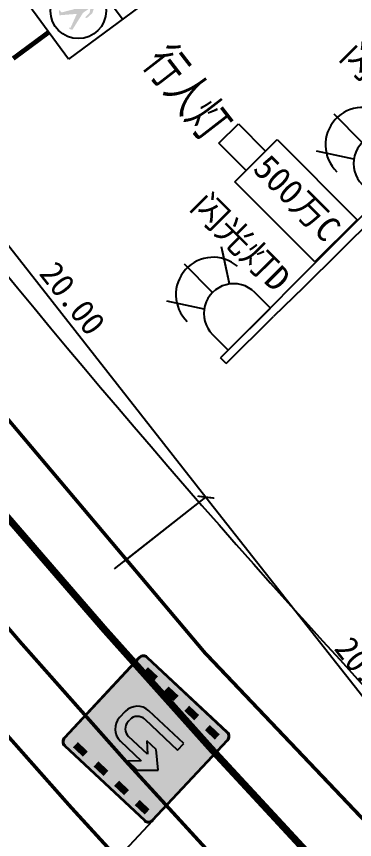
# Model space of a CAD drawing. Header units: millimetres. Extents: x 6299 to 195995, y 19522 to 226352.
# Drawn here: x 10293.61 to 10307.77, y 22383.13 to 22417.62 of the extents above; entities that cross this region are included whole.
import ezdxf

# ---------------------------------------------------------------- set-up
doc = ezdxf.new("R2010")
doc.units = ezdxf.units.MM
doc.linetypes.add('DASHDOT', pattern=[25.399999999999995, 12.7, -6.349999999999998, 0, -6.349999999999998])
doc.linetypes.add('JTSS01', pattern=[6, 2, -4])
for name, color, linetype in [('@-交通信号', 7, 'Continuous'), ('@-交通标志', 7, 'Continuous'), ('@-监控设备', 7, 'Continuous'), ('@-设计标注', 7, 'Continuous'), ('@-道路红线', 1, 'Continuous'), ('@-隔离栏', 7, 'Continuous'), ('RD-中线', 1, 'DASHDOT')]:
    doc.layers.add(name, color=color, linetype=linetype)
doc.layers.add('@-道路标线', color=255, linetype='Continuous', lineweight=0)
doc.styles.add('--黑体', font='simhei.ttf')
doc.styles.add('宋体', font='')
doc.styles.add('黑体', font='simhei.ttf')
doc.styles.get('宋体').set_extended_font_data('SimSun')
doc.linetypes.add('FENCELINE1', pattern='A,6.349999999999998,-2.54,[133,ltypeshp.shx,S=2.54,R=0,X=-2.54,Y=0],-2.54,25.4', length=36.83)
doc.dimstyles.new('标志标注', dxfattribs={"dimtxt": 1, "dimasz": 0.5, "dimexe": 0, "dimexo": 0, "dimgap": 0.25, "dimtad": 1, "dimzin": 0, "dimdsep": 46, "dimtxsty": '--黑体', "dimblk": 'ARCHTICK', "dimcen": 0.09, "dimadec": 0, "dimazin": 0, "dimtfac": 1, "dimtix": 1, "dimtmove": 1, "dimatfit": 0, "dimfxl": 1, "dimtolj": 1, "dimtzin": 0, "dimarcsym": 0})

# ---------------------------------------------------------------- blocks, each defined once
blk = doc.blocks.new('A$C3CD052C4')
at = {"layer": '@-交通信号'}
h = blk.add_hatch(color=256, dxfattribs=at)
h.paths.add_polyline_path([(0.1983859571773792, 4.356085207038632), (0.3037263108562911, 4.182178008431947), (0.3200045453995699, 3.934058719638415), (0.3810483660345199, 3.966599105235218), (0.4013966001366498, 4.275731142948644), (0.2752394003473455, 4.548255585470542), (0.1207051664969185, 4.589344146314033), (0.1368730835529277, 4.649943680897195), (0.157221317771473, 4.715024181221452), (0.1409426421305398, 4.776036930097689), (0.1002470557141351, 4.8142541802099), (0.04286595714802388, 4.829918102943338), (-0.01451514147629496, 4.814254180208081), (-0.05521072783449199, 4.77603693009587), (-0.07148940341721755, 4.715024181205081), (-0.05114116919867229, 4.649943680909928), (-0.03497325220087077, 4.589344146312214), (-0.1895074860512977, 4.548255585452353), (-0.3156646858988097, 4.275731142926816), (-0.2953164516802644, 3.966599105244313), (-0.2342726311035221, 3.934058719632958), (-0.2179943965602433, 4.182178008441042), (-0.1126540429395391, 4.356085207034994), (-0.1126540428813314, 3.967285207005261), (-0.2342726310889702, 3.267445207033234), (-0.279085850372212, 3.25705659617779), (-0.2912468931463081, 3.189701124136263), (-0.1126540429249872, 3.189685207004004), (0.04286595720623154, 3.967285207021632), (0.1983859571919311, 3.189685207022194), (0.3769788072968367, 3.18970112414172), (0.3648177647555713, 3.257056596183247), (0.3200045454141218, 3.267445207024139), (0.1983859571773792, 3.967285207023451)])
h.paths.add_polyline_path([(-0.06118429476919118, 1.636378291499568), (-0.3482229192304658, 0.9205713478113466), (-0.4579572204529541, 0.9188305799580121), (-0.4771172687906073, 0.8874937784821668), (-0.3065058634529123, 0.7793136970540218), (0.08171556417073589, 1.403055258662789), (0.3901159533270402, 0.8554683633010427), (0.3610900809726445, 0.822830726599932), (0.3647185906738741, 0.7974457475393137), (0.4082571785402251, 0.7793136970467458), (0.506219883376616, 0.8590945566884329), (0.2014475629403023, 1.638771373256532), (0.2159607196663273, 2.019543891745343), (0.3683466593938647, 1.85998217249653), (0.408250562948524, 1.595980882662843), (0.4737198686198099, 1.636111189556686), (0.4445396291994257, 1.94701568977689), (0.3030383364821319, 2.150094438551605), (0.1325111714249942, 2.208116783383957), (0.1252545931201894, 2.251633812893488, 0.2072279350689316), (0.1346140927344095, 2.450030692549262, 0.0711061981058181), (0.1193633821385447, 2.472137523831407, 0.0975891202728249), (0.1034852991870139, 2.48372346323049, 0.0222332267681968), (0.08456203251262195, 2.491531811232562, 0.0407986121601978), (0.07378418094594963, 2.494460636444273, 0.0459787038497324), (0.04555813709157519, 2.49706172911101, 0.0363583218134128), (0.009835170960286632, 2.494460636444273, 0.02830864803348), (-0.00935821476741694, 2.490530535462312, 0.0246906909628924), (-0.03075985630857758, 2.483723463228671, 0.079384576499933), (-0.05583795587881468, 2.469505774046411, 0.1243502617140169), (-0.06706480044522323, 2.454712290782481, 0.0811445592898371), (-0.07183741006883793, 2.435193731856998, 0.0695555518301039), (-0.0704105976910796, 2.411836468469119, 0.0047304574096672), (-0.06829578496399336, 2.401883111553616, 0.0090106909384495), (-0.06704230702598579, 2.39668994594831, 0.057141586892112), (-0.06096273110597394, 2.380969756777631, -0.0682413411958788), (-0.05615765994298272, 2.367678773531225, -0.1243534000053011), (-0.05688904688577168, 2.34781299745373, 0.0894556629479959), (-0.05978576498455368, 2.320536050174269, 0.0148189027599731), (-0.05776430989499204, 2.300840494513977, -0.0224194918720017), (-0.05592311613145284, 2.279750535453786, 0.0428473774026392), (-0.05615765994298272, 2.26976586341334, 0.1828745618122536), (-0.05377668564324267, 2.264489678782411, 0.101618928131842), (-0.04527257199515589, 2.258886470561265, 0.0299215739039949), (-0.001733984012389556, 2.249434136931086), (-0.001733984012389556, 2.204490589996567), (-0.1098946226702537, 2.1785597586113), (-0.1807460487616481, 2.085614511275708), (-0.2914515398006188, 1.939557423202132), (-0.3313056047336431, 1.904149619640521), (-0.5062198836385505, 1.793500335124918), (-0.4530814243044006, 1.753666386819532), (-0.2629672755283536, 1.852729243923022), (-0.2161719821888255, 1.877593834708023), (-0.1098946225974942, 2.021437714965941)])
for p, q in [((-1.402307950018439, 5.60923179994461), (-1.402307949960232, -1.2732925824821e-11)), ((1.402307949902024, 5.609231799970075), (-1.402307950018439, 5.60923179994461)), ((1.402307949902024, 5.609231799970075), (1.402307949960232, 1.2732925824821e-11)), ((1.402307949989336, 2.804615899991404), (-1.402307950047543, 2.804615899995042)), ((1.402307949960232, 1.2732925824821e-11), (-1.402307949960232, -1.2732925824821e-11))]:
    blk.add_line(p, q, dxfattribs=at)
at = {"layer": '@-交通信号', "color": 1}
blk.add_circle((-1.01863406598568e-10, 4.206923849938903), 1.166399999991831, dxfattribs=at)
at = {"layer": '@-交通信号', "color": 3}
blk.add_circle((0.01579213106015231, 1.529717030643951), 1.166399999991831, dxfattribs=at)
blk = doc.blocks.new('A$C498D7EB7')
at = {"layer": '@-监控设备', "linetype": 'Continuous', "ltscale": 2}
for p, q in [((0.7415846477088053, 5.36149666131314), (0.7415846477088053, 7.184442618558023)), ((0.7415846477088053, 7.184442618558023), (2.042977379082003, 7.184442618558023)), ((2.042977379082003, 7.184442618558023), (2.042977379082003, 5.36149666131314)), ((-1.160660759e-07, 0.0078386471213889), (-1.160660759e-07, 5.36149666131314)), ((-1.160660759e-07, 5.36149666131314), (2.816981893687625, 5.36149666131314)), ((2.042977379082003, 5.36149666131314), (0.7415846477088053, 5.36149666131314)), ((2.816981893687625, 5.36149666131314), (2.816981893687625, 0.0078386471213889)), ((2.816981893687625, 0.0078386471213889), (-1.160660759e-07, 0.0078386471213889))]:
    blk.add_line(p, q, dxfattribs=at)
at = {"layer": '@-监控设备', "style": '黑体'}
blk.add_text('500万C', height=1.199999999254941, rotation=270, dxfattribs=at).set_placement((0.9469450151955244, 5.192262233047586))
blk = doc.blocks.new('A$C553501C0')
at = {"layer": '@-监控设备', "linetype": 'Continuous', "ltscale": 2}
for p, q in [((1.248616775905247, 2.179265553046207), (1.248616775905247, 3.853216994975809)), ((0.4990495725214715, 1.929244220762484), (-0.363217226069537, 3.271895192718147)), ((1.998183979303576, 1.929244220762484), (2.860450777894584, 3.271895192718147)), ((1.998183979303576, 1.929244220762484), (2.76721592870308, 3.126717549779641)), ((0, 0), (0, 0.9306487751564418)), ((2.497233551810495, 0), (2.497233551810495, 0.9306487751564418)), ((0, 0), (2.497233551810495, 0))]:
    blk.add_line(p, q, dxfattribs=at)
for centre, major_axis, ratio, start_param, end_param in [((1.198030600527999, 2.092562685842494), (-1.108430419506384, 1.108430419506384), 0.9999999999054189, 4.005147303581881, 7.088453396431974), ((1.248616775905247, 0.9306487751564418), (0.8829053893494505, 0.8829053893494505), 0.9999999999946532, 5.497787143779464, 8.639379797369259)]:
    blk.add_ellipse(centre, major_axis=major_axis, ratio=ratio, start_param=start_param, end_param=end_param, dxfattribs=at)
at = {"layer": '@-监控设备', "style": '黑体'}
blk.add_text('闪光灯D', height=1.063791053670161, rotation=270, dxfattribs=at).set_placement((3.061033425809, 5.377097261658491))
blk = doc.blocks.new('22m')
at = {"layer": '@-监控设备'}
for p, q in [((10331.71411640727, 22438.57689059592), (10329.95594722238, 22438.56080317252)), ((10345.89312100929, 22438.60821117927), (10331.71411640727, 22438.57689059592)), ((10331.71411640727, 22438.19465406803), (10329.95594722238, 22438.2127236102)), ((10345.89312100929, 22438.17093192911), (10331.71411640727, 22438.19465406803))]:
    blk.add_line(p, q, dxfattribs=at)
for points in [[(10329.95594722238, 22438.56080317252), (10327.16324249185, 22438.55249576705)], [(10327.16422545876, 22438.22205128028), (10327.16324249185, 22438.55249576705)], [(10327.16422545876, 22438.22205128028), (10329.95594722238, 22438.2127236102)]]:
    blk.add_lwpolyline(points, dxfattribs=at)
at = {"layer": '@-监控设备', "xscale": 0.8864925452799071, "yscale": 0.8864925452799071, "zscale": 0.8864925452799071}
blk.add_blockref('A$C498D7EB7', (10332.80148096608, 22438.60639276195), dxfattribs=at)
at = {"layer": '@-监控设备'}
for p in [(10327.61728988454, 22438.55384641301), (10336.49326296145, 22438.58062413879)]:
    blk.add_blockref('A$C553501C0', p, dxfattribs=at)
blk = doc.blocks.new('*U127')
blk.add_hatch(color=256).paths.add_polyline_path([(-4.801084660847209, 6.913216578314859, -0.4142135623730984), (0.1989153391527907, 11.91321657831492), (1.491435396424549, 11.91321657831492, -0.4142135623730951), (6.491435396424549, 6.913216578314916), (6.49143539642455, -14.66465926674562), (10.79636812481976, -14.66465926674562), (10.79636812481976, 8.218149306710473, 0.4142135623730929), (2.796368124819764, 16.21814930671042), (-1.106017389242425, 16.21814930671042, 0.4142135623730973), (-9.106017389242425, 8.218149306710359), (-9.106017389242425, -5.460463757892171), (-13.67451746478991, -0.8965452761797772), (-13.67370531171082, -7.128049356979373), (-6.909623209905476, -14.50053319644144), (-0.3203471659421666, -6.952514030759631), (-0.3204402155788557, -0.8965452761797793), (-4.801084660847209, -5.460463757892172)])
at = {"color": 7}
for p, q in [((2.796368124819764, 16.21814930671042), (-1.106017389242425, 16.21814930671042)), ((0.1989153391527907, 11.91321657831492), (1.491435396424549, 11.91321657831492)), ((-9.106017389242425, 8.218149306710359), (-9.106017389242425, -5.460463757892171)), ((10.79636812481976, -14.66465926674562), (10.79636812481976, 8.218149306710473)), ((-4.801084660847209, -5.460463757892171), (-4.801084660847209, 6.913216578314859)), ((6.491435396424549, 6.913216578314916), (6.491435396424549, -14.66465926674562)), ((-9.106017389242425, -5.460463757892171), (-13.67451746478991, -0.8965452761797792)), ((-13.67451746478991, -0.8965452761797792), (-13.67370531171082, -7.128049356979375)), ((-0.3204402155788557, -0.8965452761797792), (-4.801084660847209, -5.460463757892171)), ((-0.3203471659421666, -6.95251403075963), (-0.3204402155788557, -0.8965452761797792)), ((-13.67370531171082, -7.128049356979375), (-6.909623209905476, -14.50053319644144)), ((-6.909623209905476, -14.50053319644144), (-0.3203471659421666, -6.95251403075963))]:
    blk.add_line(p, q, dxfattribs=at)
blk.add_line((6.491435396424549, -14.66465926674562), (10.79636812481976, -14.66465926674562))
at = {"const_width": 3.42}
for points in [[(-25.09646763451883, 22.7794042465523), (-25.09646763451883, 16.2330046214397)], [(24.0453234474171, 22.7794042465523), (24.0453234474171, 16.2330046214397)], [(-25.09646763451883, 9.279404246552303), (-25.09646763451883, 2.733004621439704)], [(24.0453234474171, 9.279404246552303), (24.0453234474171, 2.733004621439704)], [(-25.09646763451883, -4.220595753447697), (-25.09646763451883, -10.7669953785603)], [(24.0453234474171, -4.220595753447697), (24.0453234474171, -10.7669953785603)], [(-25.09646763451883, -17.7205957534477), (-25.09646763451883, -24.2669953785603)], [(24.0453234474171, -17.7205957534477), (24.0453234474171, -24.2669953785603)]]:
    blk.add_lwpolyline(points, dxfattribs=at)
at = {"color": 7}
for centre, radius, start, end in [((-1.106017389242425, 8.218149306710416), 8, 90, 180), ((2.796368124819764, 8.218149306710416), 8, 0, 90), ((0.1989153391527907, 6.913216578314916), 5, 90, 180), ((1.491435396424549, 6.913216578314916), 5, 0, 90)]:
    blk.add_arc(centre, radius, start, end, dxfattribs=at)
blk = doc.blocks.new('A$C397027C1')
at = {"layer": '@-交通标志'}
h = blk.add_hatch(color=255, dxfattribs=at)
edge = h.paths.add_edge_path(flags=0)
edge.add_arc((0.05998160669696517, 0.06000054875039496), 0.049999999522088, 179.9999994523531, 270.0000005476468)
edge.add_line((0.05998160717717838, 0.01000054922769777), (1.139981607178925, 0.01000054922769777))
edge.add_arc((1.139981607644586, 0.06000054875039496), 0.049999999522088, 269.9999994523531, 360.0000005476469)
edge.add_line((1.189981607167283, 0.06000054922697018), (1.189981607167283, 1.140000549226897))
edge.add_arc((1.139981607644586, 1.140000549705292), 0.049999999522088, 359.9999994523531, 450.0000005476469)
edge.add_line((1.139981607164373, 1.190000549227989), (0.05998160716262646, 1.190000549227989))
edge.add_arc((0.05998160669696517, 1.140000549705292), 0.049999999522088, 89.99999945235315, 180.0000005476469)
edge.add_line((0.009981607174267992, 1.140000549228716), (0.009981607174267992, 0.06000054922878917))
edge = h.paths.add_edge_path(flags=0)
edge.add_arc((0.05998160659510177, 0.06000054865398852), 0.05999999942650536, 179.999999452353, 270.0000005476469)
edge.add_line((0.05998160717717838, 5.492274794960395e-07), (1.139981607178925, 5.492274794960395e-07))
edge.add_arc((1.139981607746449, 0.06000054865398852), 0.05999999942650536, 269.999999452353, 360.0000005476469)
edge.add_line((1.199981607176596, 0.06000054922697018), (1.199981607176596, 1.140000549226897))
edge.add_arc((1.139981607746449, 1.140000549801698), 0.05999999942650536, 359.999999452353, 450.000000547647)
edge.add_line((1.139981607164373, 1.200000549228207), (0.05998160716262646, 1.200000549228207))
edge.add_arc((0.05998160659510177, 1.140000549801698), 0.05999999942650536, 89.99999945235302, 180.000000547647)
edge.add_line((-1.839283504523337e-05, 1.140000549228716), (-1.839283504523337e-05, 0.06000054922878917))
h = blk.add_hatch(color=5, dxfattribs=at)
edge = h.paths.add_edge_path(flags=0)
edge.add_arc((0.05998160669696517, 0.06000054875039496), 0.049999999522088, 179.9999994523531, 270.0000005476468)
edge.add_line((0.05998160717717838, 0.01000054922769777), (1.139981607178925, 0.01000054922769777))
edge.add_arc((1.139981607644586, 0.06000054875039496), 0.049999999522088, 269.9999994523531, 360.0000005476469)
edge.add_line((1.189981607167283, 0.06000054922697018), (1.189981607167283, 1.140000549226897))
edge.add_arc((1.139981607644586, 1.140000549705292), 0.049999999522088, 359.9999994523531, 450.0000005476469)
edge.add_line((1.139981607164373, 1.190000549227989), (0.05998160716262646, 1.190000549227989))
edge.add_arc((0.05998160669696517, 1.140000549705292), 0.049999999522088, 89.99999945235315, 180.0000005476469)
edge.add_line((0.009981607174267992, 1.140000549228716), (0.009981607174267992, 0.06000054922878917))
at = {"layer": '@-交通标志', "elevation": 1e-08}
blk.add_lwpolyline([(-1.839283504523337e-05, 0.06000054922697018, 0.4142135679721832), (0.05998160717717838, 5.492274794960395e-07), (1.139981607164373, 5.492274794960395e-07, 0.4142135679721832), (1.199981607176596, 0.06000054922697018), (1.199981607176596, 1.140000549228716, 0.4142135679721832), (1.139981607164373, 1.200000549228207), (0.05998160717717838, 1.200000549228207, 0.4142135679721832), (-1.839283504523337e-05, 1.140000549228716)], format="xyb", close=True, dxfattribs=at)
at = {"layer": '@-交通标志', "color": 5, "elevation": 1e-08}
blk.add_lwpolyline([(0.009981607174267992, 0.06000054922697018, 0.4142135679721832), (0.05998160717717838, 0.01000054922769777), (1.139981607164373, 0.01000054922769777, 0.4142135679721832), (1.189981607167283, 0.06000054922697018), (1.189981607167283, 1.140000549228716, 0.4142135679721832), (1.139981607164373, 1.190000549227989), (0.05998160717717838, 1.190000549227989, 0.4142135679721832), (0.009981607174267992, 1.140000549228716)], format="xyb", close=True, dxfattribs=at)
at = {"layer": '@-交通标志', "xscale": 0.02057397914177272, "yscale": 0.02057397914177272, "zscale": 0.02057397914177272}
blk.add_blockref('*U127', (0.5999816071707755, 0.6000005492278433, 1e-08), dxfattribs=at)
blk = doc.blocks.new('_ArchTick')
at = {"color": 0, "linetype": 'ByBlock', "const_width": 0.15}
blk.add_lwpolyline([(-0.5, -0.5), (0.5, 0.5)], dxfattribs=at)
blk = doc.blocks.new('*D134')
at = {"layer": '@-设计标注', "color": 0, "lineweight": -2, "ltscale": 1.5, "transparency": 16777216}
for p, q in [((10285.35477763131, 22410.18976007419), (10289.18073246325, 22413.19876695266)), ((10289.18073246325, 22413.19876695266), (10301.544528459, 22397.47818971848)), ((10297.71857362705, 22394.46918284001), (10301.544528459, 22397.47818971848))]:
    blk.add_line(p, q, dxfattribs=at)
at = {"layer": 'Defpoints', "color": 0, "ltscale": 1.5, "transparency": 16777216}
for p in [(10285.35477763131, 22410.18976007419, 3.54891667e-08), (10301.544528459, 22397.47818971848), (10297.71857362705, 22394.46918284001, 3.54891667e-08)]:
    blk.add_point(p, dxfattribs=at)
at = {"layer": '@-设计标注', "color": 0, "lineweight": -2, "ltscale": 1.5, "transparency": 16777216, "xscale": 0.5, "yscale": 0.5, "zscale": 0.5}
for p, rotation in [((10289.18073246325, 22413.19876695266), 128.1840642318087), ((10301.544528459, 22397.47818971848), 308.1840642318087)]:
    blk.add_blockref('_ArchTick', p, dxfattribs=dict(at, rotation=rotation))
at = {"layer": '@-设计标注', "color": 0, "ltscale": 1.5, "transparency": 16777216, "insert": (10295.95656799989, 22405.80559366181), "char_height": 1, "attachment_point": 5, "rotation": 308.18406423180875, "style": '--黑体'}
blk.add_mtext('\\A1;20.00', dxfattribs=at)
blk = doc.blocks.new('*D135')
at = {"layer": '@-设计标注', "color": 0, "lineweight": -2, "ltscale": 1.5, "transparency": 16777216}
for p, q in [((10298.11915519704, 22394.78422908401), (10301.544528459, 22397.47818971848)), ((10301.544528459, 22397.47818971848), (10313.90832445474, 22381.75761248431)), ((10310.48295119279, 22379.06365184984), (10313.90832445474, 22381.75761248431))]:
    blk.add_line(p, q, dxfattribs=at)
at = {"layer": 'Defpoints', "color": 0, "ltscale": 1.5, "transparency": 16777216}
for p in [(10298.11915519704, 22394.78422908401), (10313.90832445474, 22381.75761248431), (10310.48295119279, 22379.06365184984, 3.54891667e-08)]:
    blk.add_point(p, dxfattribs=at)
at = {"layer": '@-设计标注', "color": 0, "lineweight": -2, "ltscale": 1.5, "transparency": 16777216, "xscale": 0.5, "yscale": 0.5, "zscale": 0.5}
for p, rotation in [((10301.544528459, 22397.47818971848), 128.1840642318087), ((10313.90832445474, 22381.75761248431), 308.1840642318087)]:
    blk.add_blockref('_ArchTick', p, dxfattribs=dict(at, rotation=rotation))
at = {"layer": '@-设计标注', "color": 0, "ltscale": 1.5, "transparency": 16777216, "insert": (10308.32036399563, 22390.08501642764), "char_height": 1, "attachment_point": 5, "rotation": 308.18406423180875, "style": '--黑体'}
blk.add_mtext('\\A1;20.00', dxfattribs=at)

msp = doc.modelspace()

# ---------------------------------------------------------------- linework, layer by layer
at = {"layer": '@-交通信号', "const_width": 0.2, "flags": 128}
msp.add_lwpolyline([(10294.95843913557, 22416.95882322115), (10293.4680674081, 22415.85604248695)], dxfattribs=at)
at = {"layer": '@-交通标志', "elevation": 65.99397699782402}
msp.add_lwpolyline([(10295.41417476934, 22379.74220814045), (10299.32726722775, 22383.92163245031)], dxfattribs=at)
at = {"layer": '@-道路标线', "color": 7, "linetype": 'Continuous', "const_width": 0.15, "elevation": 3.54891667e-08, "flags": 128}
for points in [[(10286.42677678186, 22408.83292085203, 0.04464334197530773), (10334.68295554184, 22358.06967893866), (10348.06549929678, 22345.11126844688)], [(10281.03161889109, 22406.78971617471, 0.01255299016653217), (10293.79046069694, 22391.37983146362, 0.01255299016653217)], [(10292.92934849459, 22396.97946724966, 0.01266331634780739), (10306.27511219646, 22382.06348128621)]]:
    msp.add_lwpolyline(points, format="xyb", dxfattribs=at)
at = {"layer": '@-道路标线', "color": 7, "linetype": 'JTSS01', "const_width": 0.15, "elevation": 3.54891667e-08, "flags": 128}
for points in [[(10330.89787208978, 22332.16030271423), (10320.33221855335, 22342.39211205166, -0.04549192718409435), (10268.65166431699, 22397.05322682633, -0.04549192718409435)], [(10328.28912245596, 22329.46643461278), (10317.78644147345, 22339.63726114748, -0.04543919439880082), (10265.70405608508, 22394.73501507673, -0.04543919439880082)], [(10293.79046069694, 22391.37983146362, 0.01258479195155551), (10307.34178975835, 22376.59321589913)], [(10291.44580931787, 22389.5041104028, 0.012474652513518), (10304.97181880267, 22374.72929977344)], [(10288.87725662946, 22387.50492213573, 0.01238406178314502), (10302.40455055602, 22372.7102148254)]]:
    msp.add_lwpolyline(points, format="xyb", dxfattribs=at)
at = {"layer": '@-道路红线', "elevation": 3.54891667e-08}
for points in [[(10289.55993298185, 22411.31955154969, 0.04470477607528933), (10337.3965920509, 22361.00998025763)], [(10289.55993298185, 22411.31955154969, 0.04470477607529517), (10337.3965920509, 22361.00998025762)]]:
    msp.add_lwpolyline(points, format="xyb", dxfattribs=at)
at = {"layer": '@-隔离栏', "color": 4, "linetype": 'FENCELINE1', "ltscale": 0.1, "const_width": 0.2999999999999997, "elevation": 3.54891667e-08, "flags": 128}
msp.add_lwpolyline([(10292.92934849459, 22396.97946724966, 0.01266331634780739), (10306.27511219646, 22382.06348128621)], format="xyb", dxfattribs=at)

# ---------------------------------------------------------------- block references
at = {"layer": '@-交通信号', "rotation": 306.4990974455233}
msp.add_blockref('A$C3CD052C4', (10294.95843913557, 22416.95882322115), dxfattribs=at)
at = {"layer": '@-交通标志', "xscale": 4.255540096608456, "yscale": 4.255540096608456, "zscale": 4.255540096608456, "rotation": 46.88497418825254}
msp.add_blockref('A$C397027C1', (10299.15281160691, 22383.73529965799, 65.99397695526862), dxfattribs=at)
at = {"layer": 'RD-中线', "rotation": 44.88474599503689}
msp.add_blockref('22m', (18819.58274484235, -782.7286683110106), dxfattribs=at)

# ---------------------------------------------------------------- texts
at = {"layer": '@-交通信号', "style": '宋体', "width": 0.7}
msp.add_text('行人灯', height=1.499999999999999, rotation=307.7681649032358, dxfattribs=at).set_placement((10298.88484421264, 22415.66936952603))

# ---------------------------------------------------------------- dimensions: what is measured, and where the dimension line sits
at = {"layer": '@-设计标注', "ltscale": 1.5}
for p1, p2, distance, picture, middle in [((10285.35477763131, 22410.18976007418, 3.54891667e-08), (10297.71857362705, 22394.46918284001, 3.54891667e-08), 4.867448281267215, '*D134', (10295.95656799989, 22405.80559366181)), ((10298.11915519704, 22394.784229084), (10310.48295119279, 22379.06365184983, 3.54891667e-08), 4.357821231283795, '*D135', (10308.32036399563, 22390.08501642764))]:
    dim = msp.add_aligned_dim(p1=p1, p2=p2, distance=distance, dimstyle='标志标注', dxfattribs=at)
    dim.commit()
    dim.dimension.update_dxf_attribs({"geometry": picture, "text_midpoint": middle})

doc.saveas('drawing.dxf')
